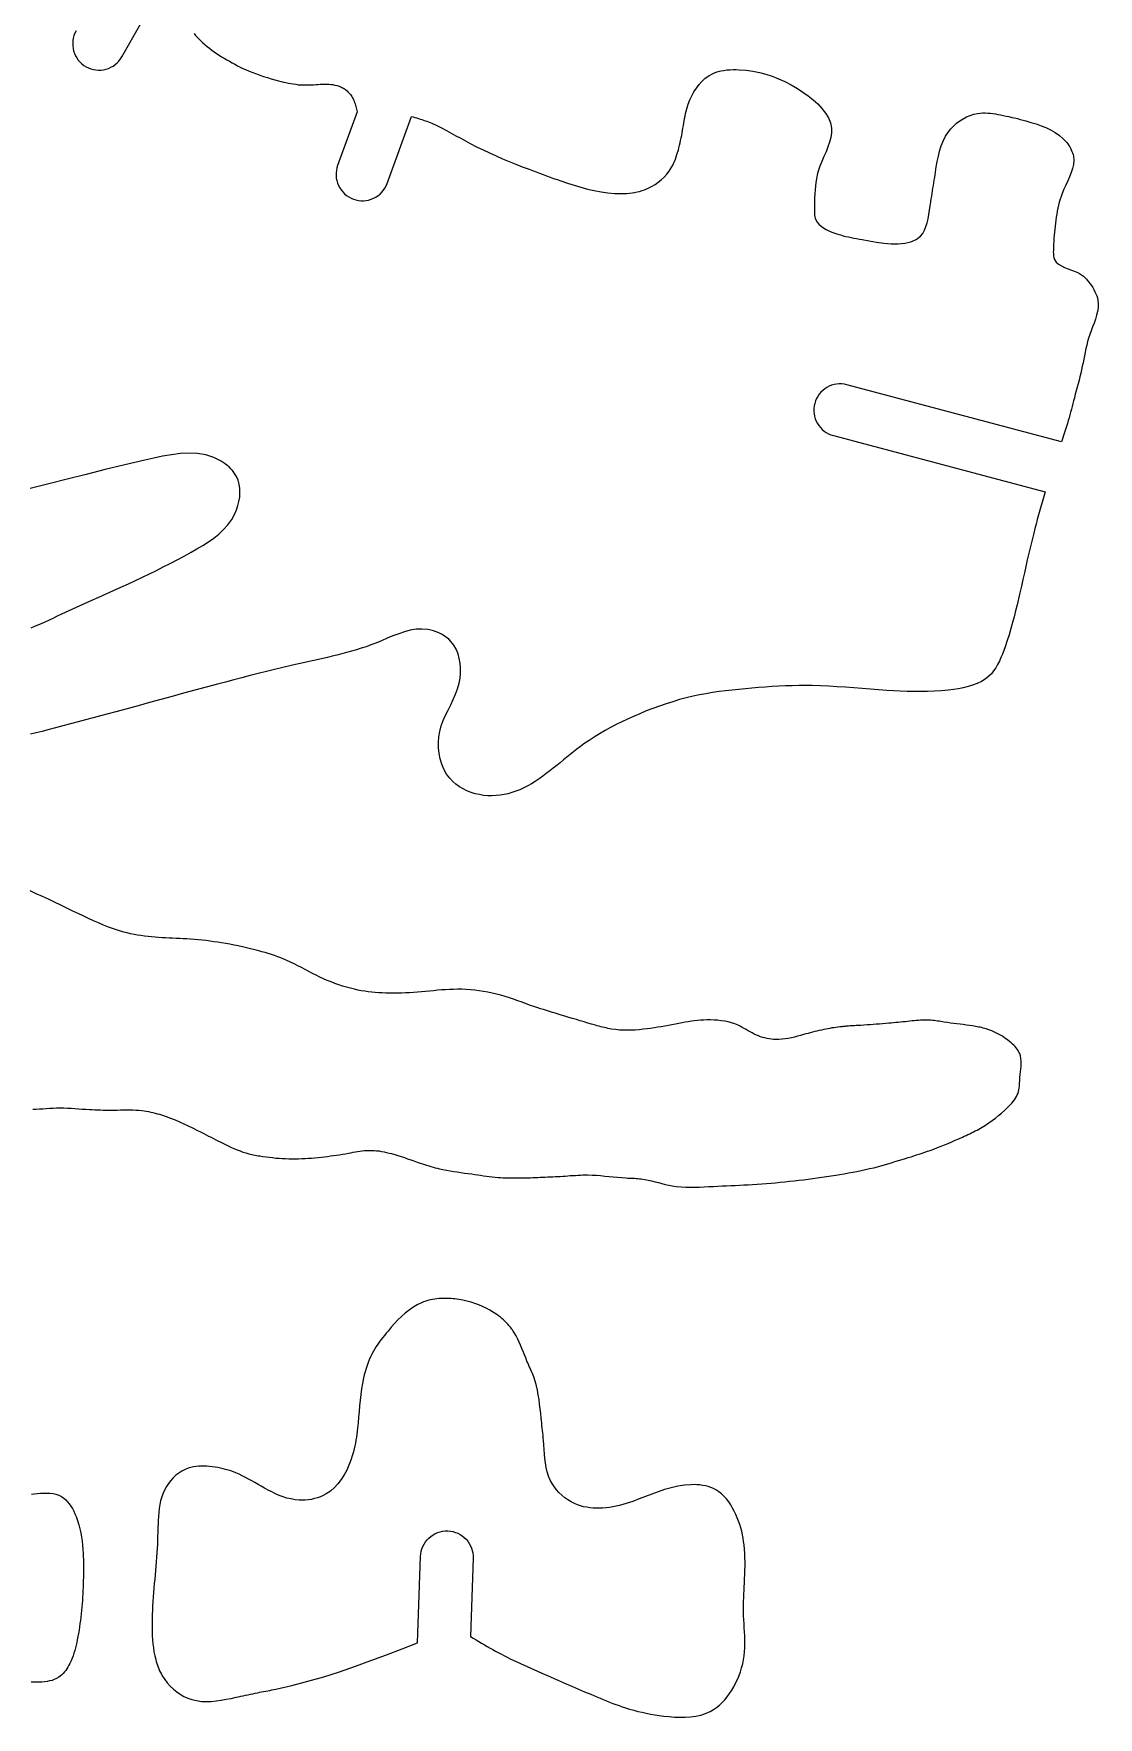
# Model space of a CAD drawing. Extents: x 0 to 940, y 0 to 559.
# Drawn here: x 818.5 to 939.9, y 0 to 191.8 of the extents above; entities that cross this region are included whole.
import ezdxf

# ---------------------------------------------------------------- set-up
doc = ezdxf.new("R2010")
doc.units = 0
doc.layers.add('CK_LEVEL_1', color=1, linetype='CONTINUOUS')

msp = doc.modelspace()

# ---------------------------------------------------------------- linework, layer by layer
at = {"layer": 'CK_LEVEL_1'}
for points in [[(823.35, 192.1, 0.414214), (824.5, 188.01, 0.414214), (828.58, 189.15), (832.58, 196.24)], [(836.8, 191.8), (836.97, 191.59), (837.15, 191.39), (837.33, 191.19), (837.52, 191), (837.77, 190.76), (838.02, 190.54), (838.28, 190.32), (838.54, 190.11), (838.82, 189.91), (839.09, 189.72), (839.37, 189.53), (839.66, 189.34), (839.94, 189.16), (840.24, 188.98), (840.53, 188.8), (840.83, 188.63), (841.13, 188.46), (841.44, 188.29), (841.74, 188.13), (842.05, 187.98), (842.36, 187.83), (842.67, 187.68), (843.07, 187.51), (843.48, 187.35), (843.9, 187.19), (844.31, 187.05), (844.73, 186.91), (845.16, 186.78), (845.58, 186.65), (846.01, 186.53), (846.44, 186.42), (846.72, 186.34), (846.99, 186.27), (847.27, 186.21), (847.55, 186.15), (847.83, 186.09), (848.11, 186.05), (848.39, 186.01), (848.67, 185.97), (848.95, 185.95), (849.2, 185.94), (849.44, 185.94), (849.68, 185.94), (849.93, 185.95), (850.17, 185.96), (850.42, 185.97), (850.67, 185.98), (850.91, 186), (851.16, 186.01), (851.41, 186.02), (851.65, 186.03), (851.9, 186.03), (852.14, 186.02), (852.38, 186), (852.62, 185.98), (852.86, 185.93), (853.09, 185.88), (853.32, 185.8), (853.43, 185.76), (853.54, 185.71), (853.65, 185.66), (853.75, 185.6), (853.85, 185.54), (853.95, 185.48), (854.05, 185.41), (854.15, 185.33), (854.24, 185.26), (854.34, 185.16), (854.44, 185.06), (854.53, 184.95), (854.62, 184.84), (854.7, 184.72), (854.78, 184.61), (854.85, 184.48), (854.92, 184.36), (854.98, 184.23), (855.04, 184.09), (855.1, 183.94), (855.15, 183.79), (855.2, 183.64), (855.24, 183.48), (855.28, 183.33), (855.31, 183.17), (855.35, 183.02), (855.38, 182.86), (853.16, 176.78, 0.414214), (854.96, 172.93, 0.414214), (858.81, 174.72), (861.58, 182.36), (861.78, 182.3), (861.97, 182.24), (862.16, 182.18), (862.36, 182.12), (862.55, 182.06), (862.74, 182), (862.93, 181.93), (863.12, 181.87), (863.31, 181.8), (863.88, 181.57), (864.45, 181.32), (865, 181.04), (865.55, 180.76), (866.1, 180.46), (866.64, 180.16), (867.19, 179.86), (867.73, 179.56), (868.28, 179.26), (869, 178.89), (869.73, 178.53), (870.47, 178.19), (871.21, 177.86), (871.96, 177.54), (872.71, 177.23), (873.46, 176.93), (874.21, 176.63), (874.97, 176.34), (875.37, 176.19), (875.77, 176.04), (876.17, 175.89), (876.57, 175.74), (876.98, 175.59), (877.38, 175.45), (877.78, 175.3), (878.19, 175.16), (878.6, 175.01), (879.35, 174.76), (880.11, 174.51), (880.87, 174.28), (881.64, 174.08), (882.41, 173.9), (883.19, 173.75), (883.97, 173.64), (884.76, 173.58), (885.55, 173.56), (885.84, 173.57), (886.13, 173.59), (886.43, 173.61), (886.72, 173.65), (887.01, 173.69), (887.29, 173.75), (887.58, 173.82), (887.86, 173.9), (888.14, 174), (888.55, 174.17), (888.94, 174.37), (889.33, 174.6), (889.69, 174.86), (890.04, 175.14), (890.36, 175.45), (890.66, 175.78), (890.93, 176.13), (891.17, 176.49), (891.31, 176.73), (891.43, 176.98), (891.55, 177.23), (891.65, 177.48), (891.74, 177.74), (891.83, 178), (891.91, 178.26), (891.99, 178.52), (892.06, 178.79), (892.13, 179.07), (892.19, 179.35), (892.25, 179.63), (892.31, 179.91), (892.37, 180.19), (892.42, 180.47), (892.47, 180.75), (892.52, 181.03), (892.57, 181.31), (892.62, 181.58), (892.66, 181.85), (892.71, 182.12), (892.76, 182.4), (892.82, 182.67), (892.88, 182.94), (892.95, 183.21), (893.02, 183.48), (893.11, 183.75), (893.29, 184.23), (893.51, 184.69), (893.76, 185.15), (894.04, 185.58), (894.35, 185.99), (894.69, 186.36), (895.06, 186.7), (895.47, 186.99), (895.89, 187.22), (896.2, 187.35), (896.52, 187.46), (896.85, 187.54), (897.19, 187.6), (897.53, 187.65), (897.88, 187.67), (898.23, 187.68), (898.58, 187.68), (898.92, 187.67), (899.7, 187.61), (900.47, 187.51), (901.22, 187.36), (901.96, 187.17), (902.7, 186.93), (903.42, 186.65), (904.14, 186.32), (904.86, 185.95), (905.58, 185.53), (906.19, 185.13), (906.79, 184.71), (907.36, 184.25), (907.89, 183.77), (908.36, 183.26), (908.77, 182.73), (909.09, 182.18), (909.32, 181.61), (909.43, 181.02), (909.44, 180.5), (909.36, 179.97), (909.22, 179.43), (909.03, 178.88), (908.82, 178.33), (908.58, 177.78), (908.35, 177.22), (908.13, 176.67), (907.94, 176.11), (907.82, 175.69), (907.73, 175.26), (907.66, 174.83), (907.61, 174.41), (907.57, 173.98), (907.54, 173.54), (907.52, 173.1), (907.51, 172.66), (907.49, 172.21), (907.49, 172.02), (907.49, 171.83), (907.49, 171.64), (907.49, 171.45), (907.5, 171.27), (907.52, 171.09), (907.56, 170.91), (907.6, 170.75), (907.66, 170.58), (907.81, 170.31), (908.01, 170.07), (908.25, 169.85), (908.52, 169.65), (908.82, 169.47), (909.14, 169.31), (909.47, 169.17), (909.81, 169.05), (910.15, 168.94), (910.46, 168.85), (910.77, 168.76), (911.08, 168.69), (911.38, 168.62), (911.69, 168.56), (911.99, 168.5), (912.3, 168.44), (912.62, 168.38), (912.94, 168.32), (913.73, 168.18), (914.56, 168.04), (915.39, 167.93), (916.23, 167.85), (917.03, 167.84), (917.79, 167.9), (918.48, 168.05), (919.09, 168.32), (919.59, 168.72), (919.84, 169.03), (920.04, 169.4), (920.21, 169.8), (920.35, 170.24), (920.46, 170.7), (920.55, 171.18), (920.63, 171.67), (920.7, 172.16), (920.77, 172.64), (920.81, 172.96), (920.86, 173.27), (920.91, 173.58), (920.96, 173.89), (921.01, 174.2), (921.06, 174.5), (921.11, 174.8), (921.16, 175.1), (921.21, 175.41), (921.3, 176.01), (921.39, 176.61), (921.5, 177.22), (921.62, 177.82), (921.77, 178.41), (921.95, 178.99), (922.18, 179.55), (922.45, 180.09), (922.78, 180.6), (923.06, 180.94), (923.37, 181.27), (923.7, 181.57), (924.06, 181.85), (924.44, 182.09), (924.84, 182.3), (925.25, 182.47), (925.67, 182.61), (926.1, 182.7), (926.39, 182.73), (926.68, 182.75), (926.97, 182.75), (927.26, 182.74), (927.55, 182.71), (927.84, 182.68), (928.13, 182.64), (928.41, 182.59), (928.7, 182.53), (929.02, 182.47), (929.35, 182.4), (929.67, 182.33), (929.99, 182.25), (930.31, 182.18), (930.63, 182.1), (930.95, 182.02), (931.27, 181.93), (931.59, 181.84), (932.17, 181.68), (932.75, 181.5), (933.32, 181.3), (933.88, 181.08), (934.41, 180.82), (934.93, 180.53), (935.41, 180.2), (935.85, 179.81), (936.25, 179.37), (936.37, 179.22), (936.48, 179.06), (936.59, 178.89), (936.68, 178.72), (936.77, 178.55), (936.85, 178.37), (936.91, 178.19), (936.97, 178.01), (937.01, 177.83), (937.05, 177.36), (937.02, 176.89), (936.92, 176.42), (936.76, 175.95), (936.57, 175.48), (936.36, 175.01), (936.14, 174.54), (935.92, 174.06), (935.72, 173.59), (935.6, 173.25), (935.49, 172.91), (935.39, 172.57), (935.31, 172.23), (935.24, 171.9), (935.17, 171.56), (935.11, 171.22), (935.06, 170.88), (935.02, 170.54), (934.97, 170.2), (934.93, 169.86), (934.9, 169.52), (934.86, 169.18), (934.83, 168.83), (934.8, 168.48), (934.78, 168.13), (934.76, 167.77), (934.74, 167.4), (934.73, 167.24), (934.73, 167.07), (934.72, 166.91), (934.73, 166.75), (934.74, 166.6), (934.75, 166.45), (934.78, 166.3), (934.82, 166.17), (934.86, 166.04), (935.05, 165.75), (935.31, 165.51), (935.64, 165.32), (936, 165.15), (936.4, 165), (936.81, 164.85), (937.21, 164.7), (937.6, 164.52), (937.95, 164.32), (938.05, 164.24), (938.15, 164.16), (938.24, 164.08), (938.33, 163.99), (938.42, 163.9), (938.5, 163.8), (938.59, 163.71), (938.67, 163.61), (938.75, 163.51), (938.91, 163.3), (939.06, 163.08), (939.21, 162.86), (939.35, 162.63), (939.47, 162.39), (939.58, 162.16), (939.68, 161.92), (939.76, 161.68), (939.81, 161.43), (939.85, 161), (939.84, 160.57), (939.77, 160.14), (939.66, 159.7), (939.52, 159.26), (939.37, 158.82), (939.2, 158.38), (939.03, 157.94), (938.87, 157.5), (938.74, 157.1), (938.63, 156.7), (938.53, 156.3), (938.43, 155.9), (938.35, 155.5), (938.27, 155.1), (938.19, 154.7), (938.11, 154.3), (938.02, 153.91), (937.94, 153.5), (937.84, 153.1), (937.75, 152.7), (937.65, 152.3), (937.54, 151.9), (937.44, 151.5), (937.33, 151.1), (937.23, 150.7), (937.12, 150.3), (937.03, 149.97), (936.95, 149.65), (936.86, 149.32), (936.78, 149), (936.69, 148.68), (936.6, 148.35), (936.51, 148.03), (936.42, 147.71), (936.33, 147.39), (936.26, 147.16), (936.18, 146.92), (936.11, 146.69), (936.04, 146.46), (935.96, 146.22), (935.89, 145.99), (935.81, 145.76), (935.73, 145.53), (935.66, 145.29), (911.2, 151.79, 0.414214), (907.53, 149.66, 0.414214), (909.66, 145.99), (933.78, 139.58), (933.63, 139.06), (933.48, 138.54), (933.34, 138.02), (933.19, 137.49), (933.05, 136.97), (932.9, 136.45), (932.76, 135.92), (932.63, 135.4), (932.49, 134.87), (932.3, 134.12), (932.12, 133.36), (931.94, 132.61), (931.76, 131.86), (931.59, 131.1), (931.42, 130.35), (931.25, 129.59), (931.08, 128.84), (930.91, 128.09), (930.76, 127.41), (930.6, 126.73), (930.43, 126.05), (930.26, 125.37), (930.08, 124.69), (929.89, 124.01), (929.69, 123.32), (929.47, 122.64), (929.24, 121.95), (929.09, 121.53), (928.93, 121.11), (928.76, 120.71), (928.58, 120.31), (928.38, 119.92), (928.16, 119.55), (927.92, 119.2), (927.66, 118.88), (927.37, 118.59), (926.96, 118.27), (926.52, 117.99), (926.04, 117.76), (925.53, 117.56), (925, 117.4), (924.45, 117.27), (923.9, 117.17), (923.33, 117.08), (922.77, 117.01), (921.96, 116.94), (921.17, 116.88), (920.38, 116.85), (919.6, 116.83), (918.82, 116.83), (918.05, 116.85), (917.28, 116.88), (916.52, 116.92), (915.75, 116.97), (914.81, 117.03), (913.87, 117.1), (912.93, 117.18), (911.99, 117.26), (911.04, 117.33), (910.1, 117.39), (909.15, 117.45), (908.2, 117.49), (907.25, 117.52), (906.49, 117.52), (905.72, 117.52), (904.96, 117.5), (904.19, 117.48), (903.43, 117.44), (902.67, 117.4), (901.9, 117.35), (901.14, 117.29), (900.38, 117.23), (899.63, 117.16), (898.87, 117.09), (898.12, 117.01), (897.38, 116.93), (896.63, 116.83), (895.88, 116.72), (895.14, 116.6), (894.4, 116.46), (893.67, 116.31), (892.89, 116.12), (892.12, 115.92), (891.36, 115.69), (890.6, 115.45), (889.84, 115.19), (889.09, 114.92), (888.34, 114.63), (887.6, 114.32), (886.87, 114), (886.21, 113.71), (885.56, 113.4), (884.91, 113.08), (884.27, 112.74), (883.64, 112.4), (883.02, 112.04), (882.41, 111.66), (881.81, 111.27), (881.22, 110.87), (880.82, 110.58), (880.43, 110.28), (880.04, 109.98), (879.66, 109.68), (879.27, 109.37), (878.89, 109.06), (878.51, 108.74), (878.13, 108.43), (877.74, 108.12), (877.34, 107.8), (876.94, 107.49), (876.53, 107.19), (876.11, 106.89), (875.69, 106.61), (875.26, 106.34), (874.82, 106.09), (874.37, 105.86), (873.91, 105.65), (873.47, 105.48), (873.03, 105.33), (872.59, 105.21), (872.13, 105.11), (871.67, 105.03), (871.21, 104.99), (870.74, 104.97), (870.27, 104.98), (869.8, 105.02), (869.31, 105.1), (868.83, 105.21), (868.36, 105.35), (867.9, 105.54), (867.46, 105.75), (867.04, 106), (866.64, 106.29), (866.28, 106.61), (865.94, 106.96), (865.58, 107.45), (865.27, 107.99), (865.03, 108.57), (864.84, 109.17), (864.72, 109.79), (864.65, 110.43), (864.64, 111.06), (864.69, 111.69), (864.8, 112.3), (864.97, 112.94), (865.2, 113.55), (865.47, 114.15), (865.76, 114.74), (866.05, 115.33), (866.34, 115.92), (866.61, 116.53), (866.84, 117.15), (867.02, 117.8), (867.12, 118.35), (867.18, 118.92), (867.18, 119.49), (867.13, 120.06), (867.03, 120.62), (866.88, 121.15), (866.66, 121.66), (866.39, 122.14), (866.06, 122.56), (865.82, 122.8), (865.57, 123.01), (865.3, 123.2), (865.01, 123.37), (864.71, 123.53), (864.4, 123.65), (864.09, 123.76), (863.77, 123.85), (863.44, 123.91), (862.77, 123.96), (862.1, 123.93), (861.44, 123.82), (860.78, 123.65), (860.12, 123.43), (859.46, 123.18), (858.81, 122.91), (858.16, 122.63), (857.5, 122.36), (856.95, 122.15), (856.4, 121.95), (855.85, 121.77), (855.3, 121.6), (854.74, 121.44), (854.19, 121.28), (853.64, 121.14), (853.08, 121), (852.52, 120.86), (852.01, 120.74), (851.49, 120.62), (850.97, 120.5), (850.45, 120.38), (849.93, 120.27), (849.41, 120.15), (848.89, 120.04), (848.37, 119.92), (847.85, 119.8), (846.92, 119.58), (845.98, 119.36), (845.05, 119.13), (844.11, 118.89), (843.18, 118.66), (842.25, 118.42), (841.32, 118.17), (840.39, 117.93), (839.47, 117.68), (838.18, 117.33), (836.89, 116.99), (835.6, 116.64), (834.31, 116.29), (833.02, 115.93), (831.73, 115.58), (830.44, 115.23), (829.16, 114.88), (827.87, 114.54), (827.01, 114.31), (826.15, 114.08), (825.3, 113.85), (824.44, 113.62), (823.58, 113.4), (822.72, 113.17), (821.86, 112.94), (821, 112.72), (820.14, 112.49), (819.48, 112.31), (818.82, 112.14), (818.15, 111.98)]]:
    msp.add_lwpolyline(points, format="xyb", dxfattribs=at)
for points in [[(818.22, 124.09), (818.73, 124.31), (819.24, 124.53), (819.74, 124.75), (820.24, 124.98), (820.73, 125.22), (821.23, 125.46), (821.72, 125.69), (822.56, 126.08), (823.39, 126.47), (824.24, 126.85), (825.08, 127.23), (825.93, 127.61), (826.78, 127.99), (827.63, 128.37), (828.47, 128.75), (829.31, 129.13), (830.11, 129.5), (830.91, 129.88), (831.71, 130.26), (832.5, 130.65), (833.29, 131.04), (834.09, 131.44), (834.88, 131.86), (835.67, 132.28), (836.47, 132.71), (837.13, 133.09), (837.79, 133.47), (838.43, 133.88), (839.05, 134.32), (839.63, 134.78), (840.17, 135.29), (840.66, 135.84), (841.09, 136.44), (841.46, 137.1), (841.65, 137.55), (841.8, 138.02), (841.92, 138.51), (842, 139), (842.03, 139.49), (842.01, 139.98), (841.94, 140.45), (841.81, 140.91), (841.63, 141.34), (841.5, 141.58), (841.34, 141.81), (841.17, 142.03), (840.99, 142.23), (840.79, 142.43), (840.58, 142.61), (840.36, 142.78), (840.13, 142.94), (839.9, 143.09), (839.04, 143.51), (838.14, 143.79), (837.2, 143.94), (836.23, 143.99), (835.24, 143.94), (834.24, 143.82), (833.22, 143.65), (832.2, 143.44), (831.19, 143.21), (828.91, 142.67), (826.68, 142.12), (824.5, 141.58), (822.35, 141.03), (820.23, 140.5), (818.14, 139.98)], [(818.43, 69.28), (818.81, 69.29), (819.19, 69.31), (819.58, 69.33), (819.96, 69.35), (820.35, 69.38), (820.73, 69.4), (821.12, 69.41), (821.53, 69.42), (821.95, 69.41), (822.37, 69.4), (822.79, 69.37), (823.2, 69.35), (823.62, 69.32), (824.04, 69.29), (824.45, 69.26), (824.87, 69.23), (825.18, 69.22), (825.5, 69.2), (825.81, 69.19), (826.12, 69.18), (826.44, 69.17), (826.75, 69.16), (827.07, 69.16), (827.38, 69.16), (827.7, 69.16), (828.05, 69.17), (828.4, 69.18), (828.76, 69.18), (829.11, 69.19), (829.46, 69.19), (829.81, 69.18), (830.16, 69.17), (830.51, 69.15), (830.86, 69.11), (831.11, 69.08), (831.36, 69.04), (831.61, 69), (831.86, 68.95), (832.11, 68.89), (832.36, 68.83), (832.6, 68.76), (832.85, 68.69), (833.09, 68.61), (833.61, 68.44), (834.13, 68.25), (834.64, 68.05), (835.14, 67.83), (835.64, 67.61), (836.14, 67.38), (836.64, 67.14), (837.13, 66.89), (837.62, 66.64), (837.9, 66.5), (838.18, 66.36), (838.46, 66.21), (838.73, 66.07), (839.01, 65.92), (839.29, 65.78), (839.57, 65.64), (839.85, 65.5), (840.14, 65.36), (840.45, 65.2), (840.76, 65.06), (841.08, 64.91), (841.4, 64.77), (841.72, 64.64), (842.04, 64.51), (842.37, 64.39), (842.7, 64.29), (843.03, 64.19), (843.21, 64.15), (843.39, 64.11), (843.56, 64.07), (843.74, 64.03), (843.92, 64), (844.1, 63.97), (844.28, 63.94), (844.46, 63.91), (844.64, 63.88), (845.01, 63.83), (845.38, 63.79), (845.74, 63.75), (846.11, 63.71), (846.48, 63.68), (846.85, 63.66), (847.22, 63.64), (847.59, 63.63), (847.96, 63.62), (848.33, 63.62), (848.71, 63.63), (849.08, 63.64), (849.45, 63.66), (849.82, 63.68), (850.2, 63.71), (850.57, 63.74), (850.94, 63.77), (851.31, 63.81), (851.65, 63.85), (852, 63.89), (852.34, 63.94), (852.68, 63.98), (853.03, 64.03), (853.37, 64.09), (853.71, 64.14), (854.06, 64.2), (854.4, 64.26), (854.66, 64.31), (854.92, 64.36), (855.18, 64.41), (855.44, 64.45), (855.7, 64.49), (855.96, 64.52), (856.22, 64.55), (856.49, 64.57), (856.75, 64.58), (857.03, 64.58), (857.32, 64.57), (857.6, 64.54), (857.89, 64.51), (858.17, 64.46), (858.46, 64.41), (858.74, 64.35), (859.02, 64.28), (859.3, 64.21), (859.67, 64.1), (860.04, 63.99), (860.41, 63.88), (860.77, 63.76), (861.13, 63.63), (861.5, 63.5), (861.86, 63.38), (862.22, 63.25), (862.58, 63.13), (862.82, 63.05), (863.06, 62.97), (863.3, 62.89), (863.54, 62.82), (863.78, 62.75), (864.03, 62.68), (864.27, 62.61), (864.51, 62.55), (864.76, 62.49), (865.16, 62.4), (865.57, 62.32), (865.98, 62.25), (866.39, 62.18), (866.8, 62.12), (867.21, 62.06), (867.63, 62), (868.04, 61.95), (868.45, 61.89), (868.78, 61.84), (869.12, 61.79), (869.45, 61.74), (869.78, 61.69), (870.11, 61.65), (870.44, 61.6), (870.77, 61.56), (871.11, 61.53), (871.44, 61.5), (871.72, 61.48), (872, 61.47), (872.29, 61.45), (872.57, 61.45), (872.85, 61.44), (873.14, 61.44), (873.42, 61.44), (873.7, 61.44), (873.99, 61.45), (874.27, 61.45), (874.56, 61.46), (874.84, 61.47), (875.13, 61.47), (875.41, 61.48), (875.69, 61.49), (875.98, 61.5), (876.26, 61.51), (876.55, 61.52), (876.83, 61.53), (877.12, 61.55), (877.4, 61.56), (877.69, 61.57), (877.97, 61.59), (878.26, 61.6), (878.54, 61.62), (878.83, 61.64), (879.11, 61.65), (879.4, 61.67), (879.68, 61.7), (879.97, 61.72), (880.26, 61.73), (880.54, 61.75), (880.83, 61.76), (881.11, 61.78), (881.4, 61.78), (881.68, 61.78), (882.16, 61.77), (882.65, 61.74), (883.13, 61.71), (883.61, 61.66), (884.09, 61.61), (884.57, 61.56), (885.05, 61.52), (885.53, 61.48), (886.01, 61.44), (886.21, 61.43), (886.4, 61.42), (886.6, 61.42), (886.79, 61.41), (886.99, 61.4), (887.18, 61.39), (887.38, 61.37), (887.57, 61.35), (887.77, 61.33), (888.16, 61.27), (888.55, 61.19), (888.94, 61.11), (889.33, 61.01), (889.72, 60.91), (890.11, 60.8), (890.5, 60.71), (890.89, 60.62), (891.28, 60.54), (891.79, 60.47), (892.31, 60.42), (892.83, 60.39), (893.36, 60.38), (893.88, 60.38), (894.41, 60.4), (894.93, 60.42), (895.46, 60.45), (895.99, 60.48), (896.48, 60.5), (896.98, 60.53), (897.47, 60.55), (897.97, 60.57), (898.46, 60.59), (898.95, 60.61), (899.45, 60.64), (899.94, 60.66), (900.43, 60.69), (900.96, 60.72), (901.49, 60.76), (902.02, 60.8), (902.55, 60.85), (903.08, 60.9), (903.61, 60.95), (904.14, 61), (904.66, 61.06), (905.19, 61.12), (905.72, 61.18), (906.25, 61.24), (906.77, 61.31), (907.3, 61.38), (907.82, 61.45), (908.35, 61.52), (908.87, 61.6), (909.4, 61.68), (909.92, 61.76), (910.41, 61.84), (910.89, 61.92), (911.38, 62.01), (911.86, 62.09), (912.34, 62.19), (912.83, 62.29), (913.31, 62.39), (913.79, 62.5), (914.26, 62.61), (914.67, 62.72), (915.07, 62.83), (915.48, 62.94), (915.88, 63.06), (916.28, 63.17), (916.68, 63.3), (917.08, 63.42), (917.48, 63.54), (917.88, 63.67), (918.19, 63.77), (918.51, 63.86), (918.82, 63.96), (919.13, 64.06), (919.45, 64.16), (919.76, 64.27), (920.07, 64.37), (920.38, 64.48), (920.69, 64.58), (921.1, 64.73), (921.52, 64.89), (921.93, 65.05), (922.34, 65.21), (922.74, 65.38), (923.15, 65.55), (923.55, 65.73), (923.96, 65.9), (924.36, 66.09), (924.57, 66.18), (924.78, 66.28), (924.99, 66.38), (925.2, 66.48), (925.41, 66.58), (925.62, 66.68), (925.83, 66.79), (926.03, 66.9), (926.23, 67.01), (926.62, 67.23), (927.01, 67.47), (927.38, 67.72), (927.75, 67.98), (928.12, 68.25), (928.47, 68.54), (928.82, 68.83), (929.17, 69.14), (929.5, 69.47), (929.67, 69.63), (929.83, 69.8), (929.99, 69.97), (930.14, 70.15), (930.28, 70.33), (930.41, 70.52), (930.52, 70.71), (930.62, 70.91), (930.7, 71.11), (930.75, 71.3), (930.8, 71.49), (930.83, 71.68), (930.85, 71.88), (930.87, 72.08), (930.88, 72.28), (930.89, 72.48), (930.9, 72.69), (930.91, 72.89), (930.94, 73.21), (930.98, 73.52), (931.01, 73.84), (931.04, 74.15), (931.05, 74.46), (931.05, 74.76), (931.03, 75.05), (930.97, 75.33), (930.89, 75.61), (930.81, 75.78), (930.71, 75.94), (930.61, 76.1), (930.49, 76.25), (930.36, 76.4), (930.22, 76.55), (930.07, 76.69), (929.92, 76.83), (929.77, 76.96), (929.49, 77.18), (929.21, 77.38), (928.92, 77.57), (928.62, 77.75), (928.32, 77.91), (928.01, 78.06), (927.7, 78.2), (927.38, 78.32), (927.06, 78.42), (926.89, 78.47), (926.72, 78.51), (926.56, 78.56), (926.39, 78.6), (926.22, 78.63), (926.05, 78.67), (925.87, 78.7), (925.7, 78.73), (925.53, 78.76), (925.17, 78.81), (924.81, 78.86), (924.45, 78.91), (924.1, 78.95), (923.74, 78.99), (923.38, 79.04), (923.02, 79.08), (922.66, 79.13), (922.3, 79.19), (922.11, 79.22), (921.92, 79.25), (921.73, 79.28), (921.54, 79.31), (921.35, 79.34), (921.16, 79.36), (920.97, 79.38), (920.78, 79.4), (920.58, 79.42), (920.34, 79.43), (920.09, 79.43), (919.85, 79.42), (919.6, 79.41), (919.36, 79.39), (919.11, 79.37), (918.86, 79.35), (918.62, 79.32), (918.37, 79.29), (918.1, 79.27), (917.84, 79.24), (917.57, 79.21), (917.3, 79.18), (917.04, 79.16), (916.77, 79.13), (916.5, 79.11), (916.24, 79.08), (915.97, 79.06), (915.62, 79.03), (915.26, 79), (914.91, 78.97), (914.55, 78.94), (914.2, 78.92), (913.84, 78.89), (913.49, 78.87), (913.14, 78.84), (912.78, 78.82), (912.61, 78.81), (912.43, 78.8), (912.26, 78.79), (912.08, 78.78), (911.91, 78.77), (911.73, 78.76), (911.56, 78.75), (911.39, 78.73), (911.21, 78.72), (911.15, 78.72), (911.09, 78.71), (911.02, 78.7), (910.96, 78.7), (910.9, 78.69), (910.84, 78.69), (910.77, 78.68), (910.71, 78.68), (910.65, 78.67), (910.41, 78.64), (910.18, 78.62), (909.95, 78.59), (909.71, 78.55), (909.48, 78.52), (909.25, 78.48), (909.02, 78.44), (908.79, 78.39), (908.56, 78.35), (908.3, 78.29), (908.05, 78.23), (907.79, 78.17), (907.54, 78.11), (907.28, 78.04), (907.03, 77.98), (906.78, 77.91), (906.52, 77.84), (906.27, 77.77), (905.92, 77.67), (905.57, 77.58), (905.22, 77.49), (904.87, 77.41), (904.52, 77.34), (904.17, 77.28), (903.82, 77.24), (903.46, 77.21), (903.11, 77.21), (902.85, 77.22), (902.6, 77.25), (902.35, 77.28), (902.1, 77.33), (901.85, 77.39), (901.6, 77.45), (901.36, 77.53), (901.12, 77.62), (900.88, 77.72), (900.64, 77.83), (900.41, 77.95), (900.18, 78.08), (899.95, 78.21), (899.72, 78.34), (899.49, 78.47), (899.26, 78.59), (899.03, 78.71), (898.79, 78.83), (898.43, 78.98), (898.05, 79.1), (897.66, 79.21), (897.27, 79.29), (896.87, 79.35), (896.47, 79.4), (896.07, 79.43), (895.66, 79.44), (895.26, 79.44), (894.9, 79.42), (894.54, 79.4), (894.18, 79.37), (893.82, 79.33), (893.47, 79.28), (893.12, 79.23), (892.76, 79.17), (892.41, 79.11), (892.06, 79.04), (891.65, 78.97), (891.25, 78.89), (890.85, 78.82), (890.45, 78.74), (890.05, 78.67), (889.64, 78.6), (889.24, 78.54), (888.83, 78.47), (888.42, 78.42), (887.98, 78.37), (887.53, 78.32), (887.07, 78.29), (886.62, 78.26), (886.17, 78.26), (885.72, 78.26), (885.27, 78.29), (884.83, 78.33), (884.38, 78.39), (884.18, 78.43), (883.97, 78.47), (883.77, 78.52), (883.56, 78.56), (883.36, 78.61), (883.16, 78.67), (882.96, 78.72), (882.75, 78.78), (882.55, 78.83), (882.11, 78.96), (881.68, 79.08), (881.24, 79.21), (880.81, 79.34), (880.37, 79.47), (879.94, 79.6), (879.5, 79.73), (879.07, 79.86), (878.63, 79.99), (878.3, 80.09), (877.96, 80.19), (877.63, 80.29), (877.29, 80.4), (876.96, 80.5), (876.63, 80.61), (876.29, 80.71), (875.96, 80.82), (875.63, 80.93), (875.14, 81.1), (874.66, 81.27), (874.18, 81.45), (873.7, 81.62), (873.21, 81.79), (872.73, 81.95), (872.24, 82.11), (871.75, 82.25), (871.26, 82.39), (870.77, 82.5), (870.28, 82.6), (869.79, 82.69), (869.3, 82.77), (868.8, 82.83), (868.31, 82.87), (867.81, 82.91), (867.31, 82.93), (866.81, 82.93), (866.36, 82.92), (865.9, 82.91), (865.45, 82.88), (864.99, 82.85), (864.54, 82.81), (864.08, 82.77), (863.63, 82.73), (863.17, 82.69), (862.72, 82.64), (862.26, 82.61), (861.81, 82.57), (861.36, 82.54), (860.9, 82.51), (860.45, 82.49), (860, 82.48), (859.54, 82.48), (859.09, 82.48), (858.64, 82.49), (858.24, 82.51), (857.84, 82.53), (857.44, 82.56), (857.05, 82.6), (856.65, 82.65), (856.26, 82.71), (855.86, 82.77), (855.47, 82.84), (855.08, 82.93), (854.63, 83.04), (854.18, 83.16), (853.73, 83.29), (853.28, 83.43), (852.84, 83.59), (852.41, 83.76), (851.97, 83.93), (851.55, 84.12), (851.12, 84.32), (850.7, 84.52), (850.28, 84.74), (849.87, 84.95), (849.46, 85.17), (849.04, 85.4), (848.63, 85.61), (848.21, 85.82), (847.79, 86.03), (847.36, 86.22), (847.02, 86.37), (846.67, 86.51), (846.33, 86.64), (845.97, 86.77), (845.62, 86.89), (845.26, 87), (844.9, 87.11), (844.54, 87.21), (844.18, 87.31), (843.72, 87.44), (843.25, 87.55), (842.78, 87.66), (842.31, 87.77), (841.84, 87.87), (841.36, 87.96), (840.89, 88.05), (840.41, 88.14), (839.94, 88.22), (839.5, 88.28), (839.06, 88.35), (838.62, 88.41), (838.17, 88.47), (837.73, 88.52), (837.29, 88.56), (836.85, 88.61), (836.4, 88.64), (835.96, 88.67), (835.56, 88.69), (835.16, 88.71), (834.75, 88.73), (834.35, 88.75), (833.95, 88.76), (833.55, 88.78), (833.15, 88.8), (832.75, 88.83), (832.35, 88.85), (831.95, 88.89), (831.55, 88.93), (831.15, 88.98), (830.75, 89.04), (830.35, 89.11), (829.96, 89.18), (829.56, 89.26), (829.17, 89.35), (828.79, 89.45), (828.2, 89.62), (827.62, 89.81), (827.04, 90.02), (826.47, 90.24), (825.9, 90.48), (825.34, 90.73), (824.78, 90.98), (824.22, 91.24), (823.67, 91.51), (822.98, 91.84), (822.29, 92.18), (821.6, 92.52), (820.9, 92.85), (820.21, 93.18), (819.52, 93.5), (818.82, 93.82), (818.12, 94.13)], [(818.26, 25.42), (818.54, 25.46), (818.91, 25.5), (819.28, 25.53), (819.65, 25.55), (820.01, 25.55), (820.37, 25.53), (820.73, 25.48), (821.06, 25.41), (821.39, 25.3), (821.69, 25.15), (821.94, 24.98), (822.17, 24.78), (822.38, 24.56), (822.58, 24.31), (822.77, 24.05), (822.93, 23.77), (823.09, 23.47), (823.23, 23.17), (823.36, 22.87), (823.53, 22.41), (823.67, 21.94), (823.8, 21.48), (823.9, 21.01), (823.98, 20.54), (824.05, 20.07), (824.1, 19.6), (824.14, 19.12), (824.17, 18.65), (824.18, 18.31), (824.19, 17.97), (824.2, 17.63), (824.2, 17.29), (824.2, 16.95), (824.2, 16.61), (824.2, 16.27), (824.19, 15.93), (824.18, 15.59), (824.17, 15.21), (824.15, 14.82), (824.14, 14.44), (824.12, 14.06), (824.1, 13.68), (824.07, 13.29), (824.05, 12.91), (824.01, 12.53), (823.98, 12.15), (823.94, 11.78), (823.9, 11.41), (823.85, 11.04), (823.8, 10.67), (823.75, 10.3), (823.69, 9.93), (823.63, 9.56), (823.56, 9.2), (823.49, 8.83), (823.43, 8.53), (823.36, 8.22), (823.28, 7.92), (823.2, 7.61), (823.11, 7.31), (823.01, 7.02), (822.9, 6.72), (822.78, 6.43), (822.64, 6.14), (822.54, 5.94), (822.42, 5.73), (822.3, 5.54), (822.17, 5.35), (822.03, 5.17), (821.88, 5), (821.72, 4.84), (821.55, 4.69), (821.37, 4.56), (821.13, 4.42), (820.87, 4.3), (820.61, 4.21), (820.33, 4.14), (820.05, 4.08), (819.76, 4.04), (819.46, 4.02), (819.17, 4), (818.87, 4), (818.56, 4.01), (818.25, 4.02)]]:
    msp.add_lwpolyline(points, dxfattribs=at)
msp.add_lwpolyline([(862.28, 8.49), (862.61, 18.33, -0.414214), (865.72, 21.23, -0.414214), (868.61, 18.13), (868.31, 9.22), (868.62, 9.03), (868.94, 8.84), (869.26, 8.64), (869.57, 8.45), (869.89, 8.26), (870.21, 8.08), (870.53, 7.89), (870.85, 7.71), (871.17, 7.53), (871.75, 7.23), (872.32, 6.93), (872.9, 6.64), (873.49, 6.36), (874.08, 6.09), (874.67, 5.82), (875.26, 5.55), (875.85, 5.29), (876.45, 5.03), (877.14, 4.72), (877.83, 4.42), (878.53, 4.12), (879.22, 3.81), (879.92, 3.51), (880.61, 3.21), (881.31, 2.92), (882.01, 2.62), (882.71, 2.32), (883.07, 2.17), (883.43, 2.03), (883.79, 1.88), (884.15, 1.73), (884.51, 1.59), (884.87, 1.46), (885.24, 1.33), (885.6, 1.2), (885.97, 1.08), (886.44, 0.94), (886.91, 0.8), (887.38, 0.68), (887.86, 0.57), (888.34, 0.46), (888.83, 0.37), (889.32, 0.29), (889.81, 0.21), (890.32, 0.15), (890.93, 0.08), (891.54, 0.03), (892.16, 0), (892.77, 0), (893.38, 0.04), (893.97, 0.12), (894.54, 0.25), (895.1, 0.43), (895.62, 0.67), (895.99, 0.88), (896.34, 1.12), (896.67, 1.4), (896.98, 1.69), (897.28, 2.01), (897.56, 2.35), (897.83, 2.71), (898.07, 3.08), (898.3, 3.46), (898.52, 3.88), (898.73, 4.31), (898.91, 4.75), (899.07, 5.19), (899.2, 5.64), (899.32, 6.09), (899.41, 6.55), (899.48, 7.01), (899.53, 7.47), (899.56, 7.92), (899.57, 8.37), (899.57, 8.83), (899.55, 9.28), (899.53, 9.74), (899.5, 10.2), (899.48, 10.65), (899.45, 11.11), (899.43, 11.56), (899.42, 11.98), (899.42, 12.39), (899.42, 12.8), (899.43, 13.22), (899.45, 13.63), (899.46, 14.05), (899.48, 14.46), (899.5, 14.87), (899.52, 15.29), (899.54, 15.77), (899.56, 16.26), (899.58, 16.74), (899.59, 17.22), (899.59, 17.71), (899.58, 18.19), (899.56, 18.67), (899.53, 19.15), (899.48, 19.63), (899.43, 20.02), (899.37, 20.41), (899.29, 20.8), (899.21, 21.19), (899.1, 21.58), (898.99, 21.96), (898.86, 22.34), (898.71, 22.72), (898.55, 23.1), (898.37, 23.47), (898.18, 23.84), (897.96, 24.2), (897.73, 24.54), (897.48, 24.87), (897.21, 25.17), (896.92, 25.45), (896.61, 25.7), (896.28, 25.91), (896, 26.05), (895.7, 26.18), (895.4, 26.28), (895.08, 26.36), (894.76, 26.42), (894.44, 26.47), (894.11, 26.49), (893.78, 26.51), (893.46, 26.5), (892.68, 26.45), (891.92, 26.33), (891.17, 26.15), (890.43, 25.94), (889.7, 25.69), (888.97, 25.42), (888.24, 25.14), (887.52, 24.87), (886.79, 24.6), (886.41, 24.47), (886.04, 24.35), (885.66, 24.24), (885.29, 24.14), (884.9, 24.05), (884.52, 23.97), (884.14, 23.91), (883.75, 23.86), (883.36, 23.83), (883, 23.81), (882.63, 23.81), (882.27, 23.83), (881.91, 23.87), (881.55, 23.92), (881.19, 23.99), (880.84, 24.09), (880.5, 24.2), (880.16, 24.34), (879.77, 24.54), (879.39, 24.76), (879.04, 25.02), (878.7, 25.3), (878.38, 25.6), (878.09, 25.93), (877.83, 26.28), (877.6, 26.64), (877.39, 27.02), (877.2, 27.48), (877.04, 27.97), (876.93, 28.46), (876.84, 28.97), (876.78, 29.48), (876.73, 29.99), (876.69, 30.51), (876.66, 31.03), (876.62, 31.55), (876.6, 31.83), (876.57, 32.12), (876.54, 32.4), (876.51, 32.68), (876.48, 32.96), (876.45, 33.24), (876.42, 33.52), (876.38, 33.8), (876.35, 34.08), (876.3, 34.61), (876.24, 35.14), (876.18, 35.68), (876.11, 36.2), (876.03, 36.73), (875.93, 37.25), (875.82, 37.77), (875.68, 38.28), (875.51, 38.78), (875.44, 38.98), (875.36, 39.18), (875.27, 39.38), (875.18, 39.58), (875.09, 39.78), (875, 39.98), (874.91, 40.18), (874.82, 40.38), (874.74, 40.58), (874.59, 40.94), (874.44, 41.3), (874.3, 41.66), (874.15, 42.02), (874, 42.39), (873.85, 42.74), (873.68, 43.09), (873.51, 43.44), (873.31, 43.77), (873.24, 43.89), (873.17, 44), (873.09, 44.12), (873.01, 44.23), (872.93, 44.34), (872.85, 44.44), (872.76, 44.55), (872.67, 44.65), (872.58, 44.76), (872.42, 44.93), (872.25, 45.1), (872.07, 45.27), (871.89, 45.42), (871.71, 45.58), (871.51, 45.72), (871.32, 45.87), (871.12, 46), (870.92, 46.13), (870.52, 46.38), (870.1, 46.6), (869.68, 46.8), (869.25, 46.99), (868.8, 47.15), (868.36, 47.29), (867.9, 47.42), (867.43, 47.52), (866.96, 47.61), (866.75, 47.64), (866.53, 47.66), (866.32, 47.68), (866.1, 47.7), (865.88, 47.71), (865.66, 47.72), (865.45, 47.72), (865.23, 47.72), (865.01, 47.71), (864.75, 47.7), (864.48, 47.67), (864.22, 47.63), (863.96, 47.59), (863.7, 47.54), (863.45, 47.47), (863.2, 47.4), (862.95, 47.31), (862.71, 47.22), (862.22, 46.98), (861.75, 46.7), (861.3, 46.39), (860.86, 46.04), (860.45, 45.66), (860.04, 45.27), (859.65, 44.85), (859.27, 44.43), (858.91, 44), (858.7, 43.75), (858.5, 43.5), (858.3, 43.26), (858.1, 43), (857.91, 42.75), (857.73, 42.49), (857.56, 42.23), (857.39, 41.97), (857.23, 41.7), (857.07, 41.38), (856.91, 41.06), (856.77, 40.73), (856.63, 40.4), (856.51, 40.06), (856.4, 39.72), (856.29, 39.37), (856.2, 39.03), (856.12, 38.68), (855.99, 38.04), (855.88, 37.41), (855.79, 36.77), (855.72, 36.13), (855.66, 35.48), (855.6, 34.84), (855.54, 34.2), (855.49, 33.56), (855.42, 32.92), (855.38, 32.59), (855.34, 32.25), (855.3, 31.92), (855.24, 31.58), (855.18, 31.24), (855.12, 30.91), (855.04, 30.57), (854.96, 30.24), (854.87, 29.9), (854.68, 29.31), (854.45, 28.73), (854.2, 28.16), (853.9, 27.61), (853.57, 27.09), (853.2, 26.61), (852.79, 26.17), (852.33, 25.77), (851.84, 25.44), (851.53, 25.27), (851.21, 25.13), (850.88, 25.01), (850.53, 24.91), (850.19, 24.83), (849.83, 24.78), (849.48, 24.74), (849.12, 24.73), (848.77, 24.74), (848.31, 24.79), (847.85, 24.87), (847.39, 24.98), (846.95, 25.12), (846.51, 25.28), (846.08, 25.47), (845.65, 25.67), (845.23, 25.89), (844.81, 26.11), (844.45, 26.32), (844.09, 26.52), (843.74, 26.73), (843.38, 26.94), (843.02, 27.14), (842.67, 27.33), (842.3, 27.52), (841.94, 27.69), (841.57, 27.86), (841.28, 27.97), (840.99, 28.07), (840.7, 28.16), (840.4, 28.24), (840.1, 28.32), (839.8, 28.39), (839.49, 28.45), (839.19, 28.5), (838.87, 28.54), (838.57, 28.58), (838.26, 28.6), (837.95, 28.62), (837.64, 28.62), (837.33, 28.61), (837.03, 28.58), (836.73, 28.54), (836.43, 28.47), (836.14, 28.39), (835.77, 28.23), (835.41, 28.04), (835.06, 27.82), (834.74, 27.57), (834.43, 27.28), (834.15, 26.98), (833.89, 26.65), (833.66, 26.3), (833.46, 25.95), (833.27, 25.53), (833.11, 25.11), (832.99, 24.67), (832.89, 24.23), (832.82, 23.78), (832.77, 23.32), (832.73, 22.87), (832.7, 22.41), (832.69, 21.96), (832.68, 21.71), (832.67, 21.46), (832.66, 21.21), (832.66, 20.96), (832.65, 20.72), (832.64, 20.47), (832.64, 20.22), (832.63, 19.98), (832.62, 19.73), (832.6, 19.23), (832.57, 18.73), (832.53, 18.23), (832.49, 17.73), (832.45, 17.23), (832.41, 16.73), (832.36, 16.23), (832.32, 15.73), (832.27, 15.23), (832.23, 14.72), (832.19, 14.22), (832.15, 13.71), (832.11, 13.21), (832.08, 12.71), (832.05, 12.2), (832.03, 11.7), (832.02, 11.19), (832.01, 10.68), (832.01, 10.22), (832.02, 9.76), (832.03, 9.29), (832.06, 8.83), (832.11, 8.37), (832.16, 7.92), (832.23, 7.46), (832.32, 7.01), (832.43, 6.57), (832.49, 6.35), (832.55, 6.14), (832.62, 5.93), (832.7, 5.72), (832.78, 5.52), (832.87, 5.31), (832.97, 5.11), (833.07, 4.91), (833.18, 4.72), (833.45, 4.31), (833.75, 3.92), (834.08, 3.56), (834.44, 3.22), (834.82, 2.91), (835.23, 2.63), (835.65, 2.39), (836.09, 2.19), (836.54, 2.03), (837.08, 1.9), (837.63, 1.82), (838.19, 1.8), (838.75, 1.82), (839.32, 1.87), (839.89, 1.95), (840.45, 2.05), (841.02, 2.16), (841.58, 2.28), (841.86, 2.34), (842.13, 2.4), (842.41, 2.46), (842.68, 2.52), (842.95, 2.58), (843.23, 2.63), (843.5, 2.69), (843.77, 2.75), (844.05, 2.8), (844.27, 2.85), (844.5, 2.89), (844.73, 2.94), (844.96, 2.98), (845.19, 3.03), (845.42, 3.07), (845.65, 3.12), (845.88, 3.16), (846.11, 3.21), (847.95, 3.62), (849.78, 4.1), (851.59, 4.63), (853.39, 5.2), (855.18, 5.82), (856.96, 6.46), (858.74, 7.12), (860.51, 7.81), (862.28, 8.49)], format="xyb", close=True, dxfattribs=at)

doc.saveas('drawing.dxf')
